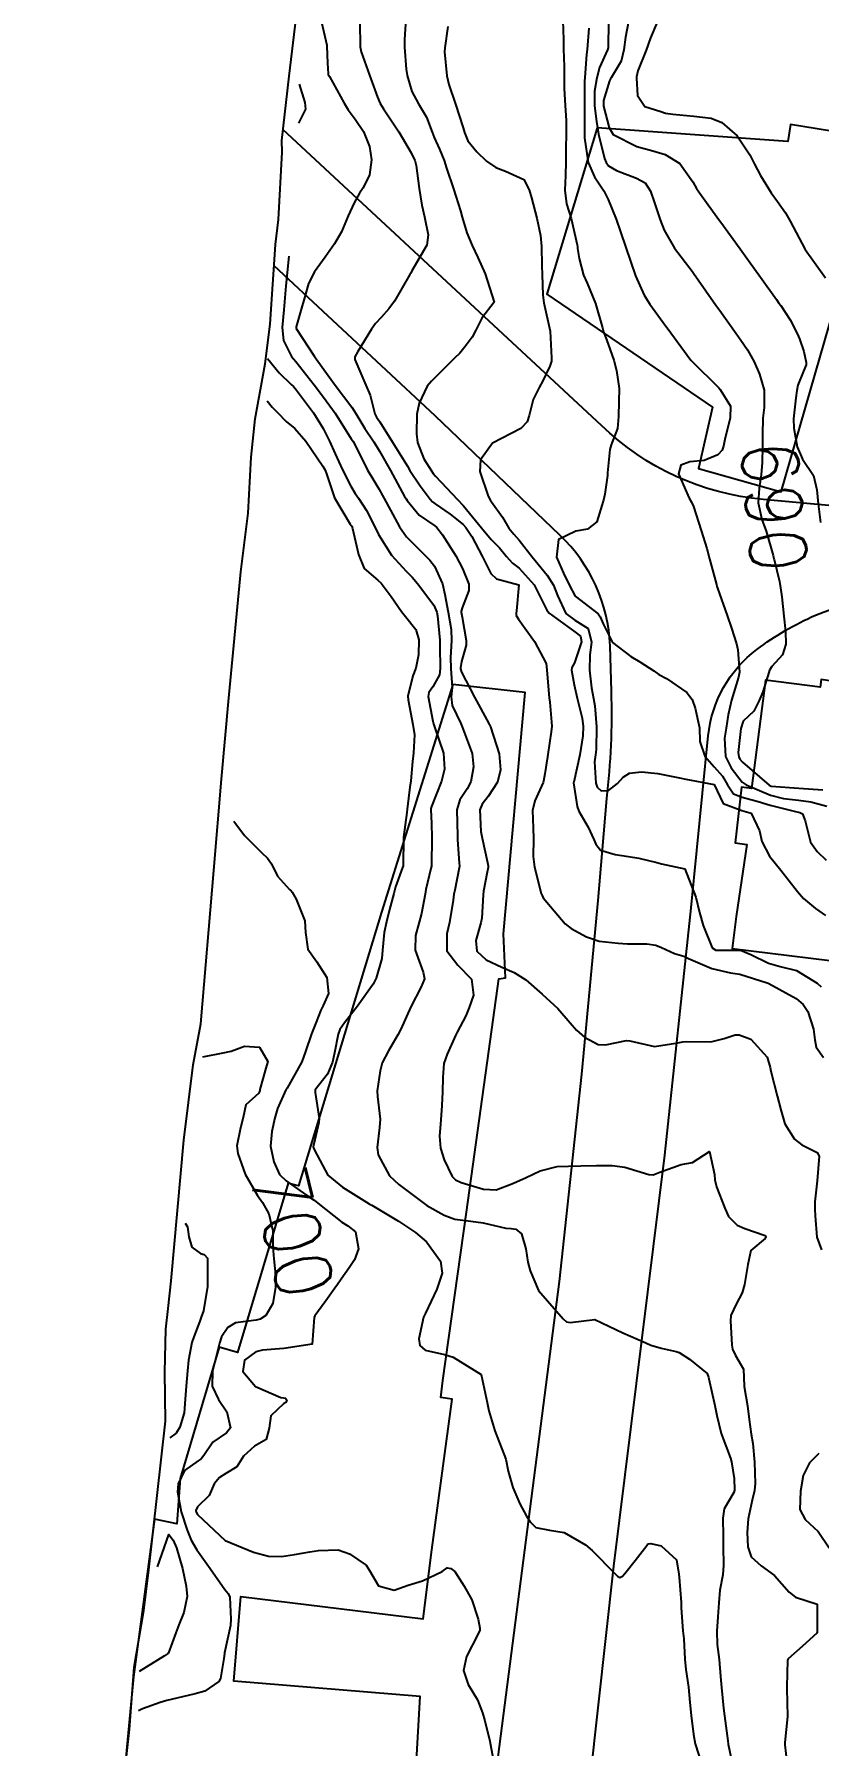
# Model space of a CAD drawing. Header units: metres. Extents: x 298520 to 308411, y 7433745 to 7450750.
# Drawn here: x 300176.2 to 300231.8, y 7445690.6 to 7445811.9 of the extents above; entities that cross this region are included whole.
import ezdxf
from ezdxf.enums import TextEntityAlignment as Align

# ---------------------------------------------------------------- set-up
doc = ezdxf.new("R2010")
doc.units = ezdxf.units.M
doc.header["$LTSCALE"] = 10
for name, color, linetype in [('Area', 45, 'Continuous'), ('Cotas', 45, 'Continuous'), ('Curvas de Nivel 1m', 11, 'Continuous'), ('Curvas de Nivel 5m', 15, 'Continuous'), ('Edificações', 30, 'Continuous'), ('Vias Primárias', 230, 'Continuous')]:
    doc.layers.add(name, color=color, linetype=linetype)
doc.styles.add('Style-STANDARD', font='STANDARD.shx')

msp = doc.modelspace()

# ---------------------------------------------------------------- linework, layer by layer
at = {"layer": 'Area'}
msp.add_polyline3d([(300182.76, 7445689.79, 707.2), (300182.99, 7445691.7, 707.26), (300183.32, 7445696.13, 707.88), (300184, 7445700.14, 707.88), (300184.36, 7445703.02, 707.87), (300185.53, 7445713.56, 702.32), (300185.48, 7445717.04, 701.39), (300185.55, 7445720.08, 701.67), (300185.71, 7445721.54, 701.3), (300185.94, 7445723.5, 701.6), (300186.84, 7445733.48, 701.39), (300187.49, 7445738.82, 701.32), (300188.03, 7445741.72, 700.99), (300188.96, 7445752.6, 700.02), (300189.49, 7445759.07, 699.66), (300190, 7445764.58, 699.56), (300190.88, 7445773.78, 699.42), (300191.4, 7445777.93, 699.35), (300191.6, 7445781.9, 699.2), (300191.89, 7445784.61, 719.61), (300192.59, 7445788.51, 696.11), (300192.95, 7445791.32, 695.56), (300193.34, 7445796.97, 696.1), (300193.53, 7445798.75, 696.18), (300193.81, 7445803.52, 696.49), (300193.77, 7445804.34, 696.56), (300194.29, 7445808.91, 696.02), (300195.4, 7445818.2, 695.67)], dxfattribs=at)
at = {"layer": 'Curvas de Nivel 1m', "flags": 128}
for points, elevation in [([(300196.53, 7445813.03), (300196.96, 7445811.1), (300196.97, 7445811.02), (300197.02, 7445809.83), (300197.06, 7445809.07), (300197.07, 7445809.02), (300197.16, 7445808.87), (300198.2, 7445807), (300198.49, 7445806.51), (300198.97, 7445805.85), (300199.57, 7445804.98), (300200, 7445803.93), (300200.13, 7445802.98), (300200, 7445801.91), (300199.55, 7445800.98), (300199.29, 7445800.61), (300198.9, 7445799.93), (300198.48, 7445799), (300198, 7445797.88), (300197.51, 7445797.01), (300196.85, 7445796.07), (300196.1, 7445795.03), (300195.66, 7445794.21), (300195.33, 7445793.03), (300195.23, 7445792.62), (300194.79, 7445791.14), (300194.79, 7445791.03), (300194.79, 7445791.02), (300196.1, 7445789.03), (300196.76, 7445788.1), (300197.56, 7445787.01), (300198.73, 7445785.45), (300198.91, 7445785.19), (300199.02, 7445785), (300199.65, 7445783.92), (300200.29, 7445782.98), (300200.69, 7445782.33), (300201.47, 7445780.96), (300202.48, 7445779.12), (300202.58, 7445778.95), (300202.65, 7445778.82), (300203.5, 7445777.79), (300204.63, 7445777.03), (300204.77, 7445776.92), (300205.16, 7445776.38), (300206.1, 7445774.91), (300206.59, 7445774), (300207.03, 7445772.9), (300207.03, 7445772.44), (300206.56, 7445771.21), (300206.49, 7445770.96), (300206.49, 7445770.9), (300206.55, 7445770.55), (300206.85, 7445768.9), (300206.85, 7445768.58), (300206.52, 7445767.41), (300206.44, 7445766.97), (300206.45, 7445766.9), (300206.51, 7445766.66), (300207.43, 7445764.89), (300208.46, 7445763.01), (300208.51, 7445762.93), (300208.53, 7445762.88), (300208.56, 7445762.78), (300209.18, 7445760.87), (300209.28, 7445759.73), (300209.06, 7445758.87), (300208.4, 7445757.85), (300207.97, 7445757.31), (300207.82, 7445756.89), (300207.89, 7445755.36), (300207.97, 7445754.88), (300208.35, 7445753.17), (300208.41, 7445752.94), (300208.41, 7445752.88), (300208.4, 7445752.82), (300208.34, 7445752.48), (300208.07, 7445751.13), (300208.04, 7445750.88), (300207.95, 7445749.23), (300207.89, 7445748.88), (300207.52, 7445747.64), (300207.6, 7445746.89), (300208.26, 7445746.26), (300209.38, 7445745.74), (300210.25, 7445745.37), (300211.08, 7445744.84), (300212.23, 7445743.82), (300213.33, 7445742.82), (300214.21, 7445741.8), (300214.67, 7445741.27), (300215.24, 7445740.79), (300216.2, 7445740.27), (300216.73, 7445740.24), (300218.2, 7445740.55), (300218.44, 7445740.52), (300220.19, 7445740.12), (300221.84, 7445740.37), (300222.19, 7445740.46), (300222.43, 7445740.47), (300224.19, 7445740.46), (300225.14, 7445740.68), (300225.91, 7445740.96), (300226.2, 7445740.96), (300227.01, 7445740.65), (300228.18, 7445739.37), (300228.38, 7445738.64), (300228.43, 7445738.37), (300228.88, 7445736.63), (300229.14, 7445735.63), (300229.42, 7445734.63), (300230.11, 7445733.55), (300230.64, 7445733.14), (300231.72, 7445732.6), (300231.86, 7445732.35), (300231.73, 7445730.6), (300231.56, 7445729.1), (300231.56, 7445728.6), (300231.57, 7445728.12), (300231.7, 7445726.6), (300232.02, 7445725.7)], 696), ([(300202.56, 7445812.96), (300202.48, 7445811.51), (300202.47, 7445810.96), (300202.58, 7445809.39), (300202.65, 7445808.95), (300203, 7445807.81), (300203.46, 7445806.94), (300204.04, 7445806), (300204.44, 7445804.93), (300204.58, 7445804.55), (300204.95, 7445803.74), (300205.28, 7445802.92), (300205.46, 7445802.39), (300205.94, 7445800.91), (300206.45, 7445799.35), (300206.57, 7445798.9), (300206.88, 7445797.8), (300207.26, 7445796.9), (300207.68, 7445796.06), (300208.19, 7445794.89), (300208.82, 7445792.88), (300207.95, 7445791.74), (300207.53, 7445790.89), (300207.27, 7445790.41), (300206.78, 7445789.74), (300206.4, 7445789.28), (300206.02, 7445788.91), (300205.39, 7445788.29), (300204.75, 7445787.65), (300204.38, 7445787.29), (300204.09, 7445786.93), (300203.52, 7445785.73), (300203.34, 7445784.94), (300203.32, 7445783.55), (300203.39, 7445782.94), (300203.84, 7445781.78), (300204.38, 7445780.92), (300204.5, 7445780.75), (300204.67, 7445780.55), (300206.23, 7445778.9), (300206.65, 7445778.45), (300207.93, 7445776.89), (300208.62, 7445776.05), (300209.21, 7445775.47), (300209.71, 7445774.86), (300210.12, 7445774.38), (300210.59, 7445774.02), (300211.66, 7445772.84), (300212.56, 7445771.04), (300212.73, 7445770.83), (300214.54, 7445769.52), (300214.94, 7445769.21), (300215.01, 7445768.8), (300214.52, 7445767.31), (300214.34, 7445766.98), (300214.32, 7445766.81), (300214.5, 7445765.75), (300214.7, 7445764.81), (300215.06, 7445763.39), (300215.14, 7445762.8), (300215.11, 7445762.14), (300214.89, 7445760.8), (300214.47, 7445758.86), (300214.46, 7445758.81), (300214.72, 7445757.13), (300214.84, 7445756.8), (300215.49, 7445755.67), (300215.9, 7445754.79), (300216.04, 7445754.46), (300216.36, 7445754.05), (300217.4, 7445753.72), (300218.35, 7445753.58), (300219.08, 7445753.48), (300220.35, 7445753.17), (300220.69, 7445753.07), (300222.34, 7445752.71), (300223.12, 7445750.7), (300223.39, 7445749.61), (300223.64, 7445748.7), (300224.28, 7445747.11), (300224.53, 7445746.94), (300226.28, 7445746.96), (300227.02, 7445746.65), (300228.26, 7445746.03), (300229.1, 7445745.79), (300230.26, 7445745.5), (300231.73, 7445744.6), (300232, 7445744.35)], 694), ([(300205.54, 7445812.42), (300205.32, 7445810.92), (300205.31, 7445810.64), (300205.47, 7445808.92), (300205.61, 7445808.31), (300206.08, 7445806.91), (300206.64, 7445805.23), (300206.73, 7445804.9), (300206.96, 7445804.31), (300207.59, 7445803.53), (300208.28, 7445802.89), (300208.94, 7445802.42), (300209.64, 7445802.16), (300210.92, 7445801.58), (300211.31, 7445800.85), (300211.48, 7445800.27), (300211.85, 7445798.84), (300212.12, 7445797.6), (300212.19, 7445796.84), (300212.21, 7445795.47), (300212.22, 7445794.84), (300212.28, 7445793.39), (300212.35, 7445792.83), (300212.79, 7445790.83), (300212.88, 7445788.93), (300212.89, 7445788.83), (300212.9, 7445788.7), (300212.77, 7445788.35), (300212.28, 7445787.31), (300212.01, 7445786.84), (300211.6, 7445785.98), (300211.31, 7445784.84), (300211.16, 7445784.4), (300210.71, 7445783.94), (300208.7, 7445782.88), (300207.87, 7445781.7), (300207.82, 7445780.89), (300208.4, 7445779.14), (300208.54, 7445778.88), (300208.65, 7445778.73), (300209.42, 7445777.64), (300209.86, 7445776.86), (300210.22, 7445776.45), (300210.61, 7445776.02), (300211.52, 7445774.84), (300212.59, 7445773.54), (300213.04, 7445772.83), (300213.31, 7445772.08), (300213.91, 7445770.82), (300214.55, 7445770.34), (300215.49, 7445769.75), (300215.72, 7445768.79), (300215.61, 7445767.88), (300215.59, 7445766.79), (300215.73, 7445765.55), (300215.86, 7445764.79), (300215.96, 7445764.27), (300216.09, 7445762.79), (300216.05, 7445761.17), (300216, 7445760.79), (300215.95, 7445760.31), (300216.03, 7445758.79), (300216.12, 7445758.5), (300216.41, 7445758.25), (300216.92, 7445758.26), (300217.58, 7445758.77), (300217.96, 7445759.22), (300218.42, 7445759.5), (300219.26, 7445759.58), (300220.42, 7445759.48), (300221.96, 7445759.17), (300222.42, 7445759.07), (300224.41, 7445758.69), (300225.06, 7445757.34), (300226.39, 7445756.85), (300227.05, 7445756.65), (300227.63, 7445755.4), (300227.79, 7445754.65), (300228.35, 7445753.62), (300229.15, 7445752.63), (300230.32, 7445751.11), (300230.76, 7445750.61), (300231.61, 7445749.91), (300232.3, 7445749.41)], 693), ([(300213.69, 7445812.82), (300213.73, 7445811.51), (300213.74, 7445810.82), (300213.78, 7445809.58), (300213.78, 7445808.82), (300213.79, 7445808.03), (300213.86, 7445806.82), (300213.92, 7445805.77), (300213.93, 7445804.82), (300213.91, 7445803.77), (300213.91, 7445802.82), (300213.89, 7445801.86), (300213.84, 7445800.82), (300213.95, 7445799.86), (300214.28, 7445798.81), (300214.72, 7445796.95), (300214.73, 7445796.8), (300214.74, 7445796.68), (300214.85, 7445795.99), (300215.17, 7445794.8), (300215.41, 7445794.22), (300216.02, 7445792.79), (300216.51, 7445791.07), (300216.58, 7445790.78), (300216.79, 7445790.23), (300217.32, 7445788.77), (300217.5, 7445788.04), (300217.68, 7445786.77), (300217.66, 7445785.84), (300217.63, 7445784.77), (300217.56, 7445783.92), (300217.13, 7445782.78), (300217.03, 7445782.45), (300216.87, 7445780.78), (300216.85, 7445780.59), (300216.66, 7445779.28), (300216.58, 7445778.86), (300216.56, 7445778.78), (300216.1, 7445777.31), (300215.44, 7445776.8), (300214.62, 7445776.64), (300213.38, 7445776.05), (300213.25, 7445774.82), (300213.74, 7445773.67), (300214.17, 7445772.81), (300214.57, 7445772.05), (300216.2, 7445770.79), (300216.34, 7445770.57), (300216.55, 7445770.09), (300217.22, 7445768.77), (300218.52, 7445767.76), (300219.16, 7445767.39), (300220.15, 7445766.74), (300220.51, 7445766.5), (300221.03, 7445766.2), (300222.49, 7445765.21), (300222.86, 7445764.71), (300223.07, 7445764.11), (300223.38, 7445762.7), (300223.41, 7445761.74), (300223.75, 7445760.7), (300224.43, 7445759.94), (300225.02, 7445759.28), (300225.37, 7445758.68), (300225.78, 7445758.04), (300226.4, 7445757.79), (300227.55, 7445757.5), (300228.4, 7445757.23), (300230.27, 7445756.75), (300230.39, 7445756.73), (300230.49, 7445756.72), (300230.69, 7445756.62), (300230.87, 7445756.13), (300231.24, 7445754.61), (300231.71, 7445753.95), (300232.35, 7445753.33)], 692), ([(300215.53, 7445812.31), (300215.43, 7445810.8), (300215.38, 7445810.44), (300215.26, 7445808.8), (300215.24, 7445808.56), (300215.22, 7445806.8), (300215.22, 7445806.55), (300215.23, 7445804.8), (300215.23, 7445804.53), (300215.48, 7445802.79), (300215.95, 7445801.76), (300216.6, 7445800.78), (300216.91, 7445800.17), (300217.47, 7445798.77), (300217.79, 7445797.86), (300218.16, 7445796.77), (300218.84, 7445794.76), (300219.46, 7445793.38), (300219.85, 7445792.74), (300220.8, 7445791.45), (300221.34, 7445790.72), (300222.77, 7445788.77), (300222.83, 7445788.71), (300224.74, 7445786.8), (300224.85, 7445786.69), (300225.58, 7445785.52), (300225.55, 7445784.68), (300225.17, 7445783.15), (300225.09, 7445782.68), (300224.99, 7445782.39), (300224.69, 7445782.06), (300223.71, 7445781.67), (300222.69, 7445781.57), (300222.06, 7445781.34), (300221.89, 7445780.72), (300222.66, 7445778.98), (300222.81, 7445778.71), (300222.95, 7445778.41), (300223.5, 7445776.7), (300223.89, 7445775.42), (300224.09, 7445774.7), (300224.58, 7445772.87), (300224.62, 7445772.73), (300224.64, 7445772.69), (300224.66, 7445772.61), (300225.33, 7445770.68), (300225.64, 7445769.77), (300226.01, 7445768.67), (300226.1, 7445768.24), (300226.22, 7445766.66), (300226.15, 7445766.31), (300225.65, 7445764.67), (300225.42, 7445763.63), (300225.26, 7445762.68), (300225.16, 7445761.97), (300225.23, 7445760.68), (300225.63, 7445759.87), (300226.41, 7445758.87), (300226.7, 7445758.66), (300228.41, 7445757.94), (300229.33, 7445757.7), (300230.4, 7445757.58), (300231.26, 7445757.47), (300232.4, 7445757.15)], 691), ([(300218.36, 7445812.77), (300218.13, 7445811.68), (300218.02, 7445810.77), (300217.83, 7445809.97), (300217.12, 7445808.78), (300217.07, 7445808.72), (300217.01, 7445808.57), (300216.58, 7445807.19), (300216.58, 7445806.78), (300216.97, 7445805.24), (300217.26, 7445804.78), (300218.95, 7445803.93), (300220.08, 7445803.6), (300220.94, 7445803.36), (300221.98, 7445802.72), (300222.92, 7445801.41), (300223.16, 7445800.95), (300223.34, 7445800.7), (300224, 7445799.79), (300224.8, 7445798.68), (300224.89, 7445798.56), (300226.26, 7445796.67), (300226.85, 7445795.84), (300227.71, 7445794.65), (300228.83, 7445793.08), (300229.01, 7445792.82), (300229.14, 7445792.64), (300229.8, 7445791.62), (300230.32, 7445790.62), (300230.46, 7445790.29), (300230.78, 7445789.39), (300230.95, 7445788.61), (300230.94, 7445788.44), (300230.76, 7445788), (300230.36, 7445787.01), (300230.28, 7445786.62), (300230.22, 7445786.1), (300230.05, 7445784.62), (300230.06, 7445783.96), (300230.31, 7445782.62), (300230.69, 7445781.76), (300231.45, 7445780.6), (300231.69, 7445779.57), (300231.79, 7445778.6), (300231.96, 7445777.27)], 689), ([(300220.39, 7445812.74), (300219.91, 7445811.62), (300219.6, 7445810.75), (300219.02, 7445809.29), (300218.92, 7445808.85), (300218.92, 7445808.76), (300218.99, 7445807.54), (300219.51, 7445806.75), (300220.63, 7445806.39), (300220.98, 7445806.29), (300221.5, 7445806.2), (300222.98, 7445806.06), (300224.21, 7445805.92), (300224.97, 7445805.63), (300226.06, 7445804.67), (300226.94, 7445803.32), (300227.27, 7445802.66), (300227.7, 7445801.87), (300228.47, 7445800.64), (300228.91, 7445800.02), (300229.48, 7445799.21), (300229.8, 7445798.63), (300230.86, 7445796.61), (300232.32, 7445794.6)], 688), ([(300195, 7445808.33), (300195.4, 7445807.04), (300195.45, 7445806.57), (300194.97, 7445805.57)], 697), ([(300194.28, 7445796.15), (300194.07, 7445794.03), (300193.91, 7445792.35), (300193.81, 7445791.09), (300193.9, 7445790.17), (300194.46, 7445789.04), (300194.6, 7445788.87), (300194.77, 7445788.68), (300196.07, 7445787.03), (300196.73, 7445786.16), (300197.55, 7445785.01), (300198.7, 7445783.2), (300198.78, 7445783.08), (300198.83, 7445783), (300199.01, 7445782.69), (300199.86, 7445780.98), (300200.16, 7445780.47), (300200.66, 7445779.66), (300201.03, 7445778.97), (300201.47, 7445778.14), (300202.11, 7445776.96), (300202.62, 7445776.25), (300203.94, 7445774.93), (300204.27, 7445774.59), (300204.6, 7445774.16), (300205.16, 7445772.91), (300205.32, 7445772.17), (300205.56, 7445770.91), (300205.77, 7445769.68), (300205.8, 7445768.91), (300205.73, 7445767.7), (300205.75, 7445766.91), (300205.84, 7445765.56), (300205.79, 7445764.91), (300205.86, 7445764.29), (300206.46, 7445763.01), (300206.52, 7445762.9), (300206.57, 7445762.79), (300207.26, 7445760.89), (300207.37, 7445759.95), (300207.17, 7445758.89), (300206.91, 7445758.39), (300206.4, 7445757.6), (300206.17, 7445756.9), (300206.22, 7445755.05), (300206.23, 7445754.9), (300206.24, 7445754.78), (300206.35, 7445753.15), (300206.36, 7445752.9), (300206.36, 7445752.88), (300206.34, 7445752.78), (300206.03, 7445751.2), (300205.97, 7445750.91), (300205.91, 7445750.5), (300205.67, 7445748.91), (300205.47, 7445748.1), (300205.48, 7445746.91), (300206.26, 7445745.88), (300207.22, 7445744.89), (300207.36, 7445743.76), (300207.06, 7445742.89), (300206.82, 7445742.29), (300206.21, 7445741.14), (300206.08, 7445740.9), (300205.5, 7445739.59), (300205.26, 7445738.91), (300205.18, 7445737.93), (300205.17, 7445736.91), (300205.11, 7445735.95), (300205.04, 7445734.92), (300204.96, 7445733.76), (300205.02, 7445732.92), (300205.28, 7445732.1), (300205.85, 7445730.9), (300206.08, 7445730.68), (300206.5, 7445730.48), (300208.07, 7445730), (300208.97, 7445729.97), (300210.08, 7445730.39), (300210.4, 7445730.54), (300211.1, 7445730.84), (300212.09, 7445731.32), (300213.29, 7445731.62), (300214.09, 7445731.65), (300214.96, 7445731.66), (300216.09, 7445731.69), (300217.18, 7445731.68), (300218.09, 7445731.56), (300219.79, 7445731.04), (300220.09, 7445731.02), (300220.56, 7445731.21), (300222.09, 7445731.75), (300222.89, 7445731.91), (300224.1, 7445732.69), (300224.45, 7445731.05), (300224.47, 7445730.68), (300224.59, 7445730.17), (300225.17, 7445728.67), (300225.44, 7445728.07), (300226.04, 7445727.46), (300226.59, 7445727.21), (300228.03, 7445726.72), (300228.08, 7445726.64), (300228.08, 7445726.59), (300228.03, 7445726.52), (300227.02, 7445725.66), (300226.8, 7445724.66), (300226.57, 7445723.24), (300226.4, 7445722.66), (300225.97, 7445721.86), (300225.59, 7445721.05), (300225.57, 7445720.67), (300225.67, 7445718.94), (300225.73, 7445718.67), (300225.93, 7445718.22), (300226.5, 7445717.24), (300226.53, 7445716.66), (300226.54, 7445716.02), (300226.78, 7445714.66), (300226.9, 7445713.68), (300227.05, 7445712.65), (300227.17, 7445711.97), (300227.29, 7445710.65), (300227.33, 7445709.14), (300227.28, 7445708.65), (300227.12, 7445707.96), (300226.84, 7445706.65), (300226.77, 7445705.66), (300226.81, 7445704.65), (300227.04, 7445703.94), (300227.75, 7445703.3), (300228.7, 7445702.63), (300229.73, 7445701.45), (300230.19, 7445701.08), (300231.72, 7445700.6), (300231.71, 7445698.6), (300231.69, 7445698.53), (300230.68, 7445697.61), (300229.67, 7445696.72), (300229.63, 7445696.66), (300229.62, 7445696.62), (300229.56, 7445694.72), (300229.56, 7445694.62), (300229.62, 7445692.62), (300229.43, 7445690.79), (300229.44, 7445690.62), (300229.58, 7445689.38)], 697), ([(300192.77, 7445788.89), (300193.59, 7445787.88), (300194.45, 7445787.04), (300194.61, 7445786.91), (300194.74, 7445786.75), (300196.02, 7445785.03), (300196.71, 7445783.92), (300197.16, 7445783.02), (300197.56, 7445782.14), (300198.08, 7445781.01), (300198.66, 7445779.85), (300198.98, 7445779.32), (300199.2, 7445778.99), (300199.77, 7445778.11), (300200.36, 7445776.97), (300200.62, 7445776.42), (300201.56, 7445774.96), (300202.59, 7445773.81), (300203.02, 7445773.38), (300203.4, 7445772.94), (300204.56, 7445771.4), (300204.76, 7445770.92), (300204.81, 7445770.66), (300204.97, 7445768.92), (300204.97, 7445768.47), (300205, 7445766.92), (300204.96, 7445766.47), (300204.49, 7445765.62), (300204.2, 7445765.22), (300204.14, 7445764.93), (300204.47, 7445763.19), (300204.52, 7445762.99), (300204.54, 7445762.93), (300204.61, 7445762.78), (300205.24, 7445760.92), (300205.3, 7445759.79), (300205.1, 7445758.92), (300204.39, 7445757.13), (300204.34, 7445756.99), (300204.33, 7445756.93), (300204.38, 7445755.93), (300204.41, 7445754.93), (300204.38, 7445752.97), (300204.38, 7445752.93), (300204.38, 7445752.9), (300204.34, 7445752.75), (300203.99, 7445751.26), (300203.93, 7445750.93), (300203.68, 7445749.56), (300203.52, 7445748.94), (300203.24, 7445747.98), (300203.23, 7445746.94), (300203.8, 7445745.38), (300203.89, 7445744.93), (300203.65, 7445744.35), (300202.92, 7445742.94), (300202.21, 7445741.36), (300202, 7445740.95), (300201.33, 7445739.82), (300200.9, 7445738.96), (300200.74, 7445738.39), (300200.53, 7445736.97), (300200.55, 7445736.57), (300200.75, 7445734.96), (300200.71, 7445734.37), (300200.53, 7445732.97), (300200.61, 7445732.45), (300201.42, 7445730.96), (300202.07, 7445730.33), (300203.95, 7445728.93), (300204.05, 7445728.86), (300205.29, 7445728.16), (300206.04, 7445727.88), (300207.18, 7445727.75), (300208.04, 7445727.62), (300209.65, 7445727.25), (300210.04, 7445727.22), (300210.36, 7445727.18), (300210.76, 7445726.85), (300211.08, 7445725.78), (300211.22, 7445724.84), (300211.37, 7445724.22), (300211.98, 7445722.83), (300213.72, 7445720.81), (300213.96, 7445720.61), (300214.21, 7445720.55), (300215.96, 7445720.78), (300217.95, 7445719.83), (300219.57, 7445719.12), (300219.94, 7445718.96), (300220.67, 7445718.73), (300221.73, 7445718.51), (300221.93, 7445718.43), (300222.67, 7445717.96), (300223.92, 7445716.94), (300224.01, 7445716.69), (300224.04, 7445716.56), (300224.47, 7445714.68), (300224.6, 7445713.96), (300224.92, 7445712.68), (300225.57, 7445710.95), (300225.66, 7445710.67), (300225.83, 7445709.5), (300225.86, 7445708.67), (300225.81, 7445708.5), (300225.13, 7445707.34), (300225.03, 7445706.68), (300225.05, 7445705.4), (300225.05, 7445704.68), (300225.08, 7445703.35), (300225.03, 7445702.68), (300224.82, 7445701.59), (300224.74, 7445700.68), (300224.68, 7445699.7), (300224.6, 7445698.68), (300224.64, 7445697.73), (300224.78, 7445696.68), (300224.88, 7445695.46), (300224.93, 7445694.68), (300225.08, 7445693.23), (300225.15, 7445692.67), (300225.38, 7445690.9), (300225.41, 7445690.67), (300225.59, 7445689.76)], 698), ([(300192.73, 7445785.9), (300193.1, 7445785.44), (300193.46, 7445785.06), (300194.09, 7445784.42), (300194.71, 7445783.94), (300195.48, 7445783.03), (300196.68, 7445781.27), (300196.82, 7445781.02), (300196.91, 7445780.78), (300197.51, 7445779.01), (300198.63, 7445777.15), (300198.7, 7445777.06), (300198.73, 7445777), (300198.79, 7445776.84), (300199.21, 7445774.99), (300199.62, 7445774.01), (300200.59, 7445773.18), (300200.83, 7445772.97), (300201.52, 7445772.01), (300202.25, 7445770.95), (300202.55, 7445770.61), (300203.27, 7445769.67), (300203.49, 7445768.94), (300203.46, 7445767.88), (300203.27, 7445766.94), (300203.06, 7445766.39), (300202.72, 7445764.95), (300202.73, 7445764.7), (300203.06, 7445762.94), (300203.18, 7445762.21), (300203.11, 7445760.94), (300203.04, 7445760.33), (300202.91, 7445758.95), (300202.85, 7445758.51), (300202.65, 7445756.95), (300202.63, 7445756.71), (300202.41, 7445754.95), (300202.4, 7445754.91), (300202.38, 7445752.95), (300202.38, 7445752.92), (300202.34, 7445752.81), (300201.84, 7445751.43), (300201.71, 7445750.96), (300201.42, 7445749.84), (300201.19, 7445748.96), (300201.04, 7445748.21), (300200.92, 7445746.96), (300200.87, 7445746.36), (300200.47, 7445744.97), (300200.24, 7445744.54), (300199.15, 7445742.99), (300198.21, 7445741.8), (300197.89, 7445741.32), (300197.78, 7445741), (300197.52, 7445739.67), (300197.36, 7445739.01), (300197.02, 7445738.16), (300196.15, 7445737.05), (300196.14, 7445737.02), (300196.15, 7445736.85), (300196.42, 7445735.02), (300196.41, 7445734.73), (300196.11, 7445733.51), (300196, 7445733.02), (300196.03, 7445732.95), (300196.1, 7445732.77), (300197.03, 7445731.01), (300198.07, 7445730.16), (300199.97, 7445728.97), (300200.02, 7445728.94), (300200.05, 7445728.92), (300200.16, 7445728.87), (300202.04, 7445727.75), (300203.26, 7445726.94), (300204.02, 7445726.27), (300205.03, 7445724.91), (300205.14, 7445724.06), (300204.76, 7445722.92), (300203.97, 7445721.22), (300203.86, 7445721.04), (300203.81, 7445720.93), (300203.48, 7445719.4), (300203.55, 7445718.93), (300203.93, 7445718.59), (300205.31, 7445718.29), (300205.92, 7445718.09), (300207.91, 7445716.88), (300208.34, 7445714.88), (300208.46, 7445714.3), (300208.87, 7445712.87), (300209.54, 7445711.17), (300209.65, 7445710.86), (300209.83, 7445710.02), (300210.16, 7445708.85), (300210.65, 7445707.7), (300211.12, 7445706.84), (300211.37, 7445706.42), (300211.78, 7445706.02), (300212.76, 7445705.84), (300213.78, 7445705.66), (300215.29, 7445704.79), (300215.77, 7445704.39), (300217.38, 7445702.77), (300217.56, 7445702.58), (300217.74, 7445702.49), (300217.93, 7445702.57), (300218.09, 7445702.76), (300218.82, 7445703.68), (300219.64, 7445704.74), (300219.7, 7445704.81), (300219.77, 7445704.87), (300219.92, 7445704.89), (300220.67, 7445704.73), (300221.76, 7445703.73), (300221.92, 7445702.71), (300221.93, 7445702.51), (300222.07, 7445700.71), (300222.09, 7445700.33), (300222.21, 7445698.7), (300222.27, 7445698.13), (300222.34, 7445696.7), (300222.41, 7445695.96), (300222.6, 7445694.7), (300222.7, 7445693.63), (300222.78, 7445692.7), (300222.96, 7445691.35), (300223.07, 7445690.7), (300223.58, 7445689.15)], 699), ([(300188.17, 7445739.39), (300189.61, 7445739.67), (300190.18, 7445739.8), (300191.13, 7445740.14), (300192.19, 7445740.07), (300192.78, 7445739.06), (300192.65, 7445738.59), (300192.23, 7445737.07), (300192.22, 7445737), (300192.15, 7445736.82), (300191.23, 7445735.98), (300191.04, 7445735.08), (300190.85, 7445734.35), (300190.59, 7445733.09), (300190.65, 7445732.53), (300191.19, 7445731.08), (300192.06, 7445729.55), (300192.41, 7445729.07), (300192.85, 7445728.26), (300193.14, 7445727.06), (300193.15, 7445725.93), (300193.21, 7445725.06), (300193.35, 7445723.7), (300193.34, 7445723.06), (300193.13, 7445721.9), (300192.64, 7445721.06), (300192.24, 7445720.79), (300191.96, 7445720.73), (300190.5, 7445720.54), (300189.95, 7445720.21), (300189.5, 7445719.53), (300189.35, 7445719.1), (300189.17, 7445718.34), (300188.87, 7445717.11), (300188.84, 7445716.05), (300189.3, 7445715.1), (300189.88, 7445714.23), (300190.14, 7445713.1), (300189.86, 7445712.73), (300188.88, 7445712.08), (300188.24, 7445711.12), (300188.07, 7445710.89), (300187.84, 7445710.74), (300186.88, 7445710.07), (300186.42, 7445709.13), (300186.39, 7445708.55), (300186.65, 7445707.13), (300187.06, 7445705.84), (300187.36, 7445705.12), (300187.76, 7445704.45), (300188.69, 7445703.11), (300189.73, 7445701.62), (300189.97, 7445701.34), (300190.09, 7445701.09), (300190.16, 7445699.54), (300190.13, 7445699.09), (300189.72, 7445697.15), (300189.72, 7445697.1), (300189.67, 7445696.75), (300189.43, 7445695.33), (300189.32, 7445695.1), (300188.33, 7445694.42), (300187.64, 7445694.23), (300186.74, 7445694.02), (300185.63, 7445693.76), (300185.15, 7445693.63), (300183.91, 7445693.17), (300183.62, 7445693.02)], 701), ([(300186.93, 7445727.6), (300187.09, 7445727.35), (300187.19, 7445726.62), (300187.4, 7445725.89), (300188.02, 7445725.46), (300188.27, 7445725.37), (300188.52, 7445725.11), (300188.51, 7445724.61), (300188.52, 7445723.11), (300188.23, 7445721.38), (300188.12, 7445721.12), (300188.08, 7445721), (300187.96, 7445720.65), (300187.53, 7445719.53), (300187.41, 7445719.13), (300187.17, 7445717.88), (300187.09, 7445717.13), (300186.99, 7445716.04), (300186.93, 7445715.13), (300186.86, 7445714.15), (300186.55, 7445713.13), (300186.28, 7445712.72), (300185.85, 7445712.39)], 702), ([(300231.85, 7445711.27), (300231.18, 7445710.6), (300230.73, 7445709.71), (300230.53, 7445708.61), (300230.5, 7445707.31), (300230.87, 7445706.6), (300231.78, 7445705.74), (300232.56, 7445704.58)], 696), ([(300184.96, 7445703.23), (300185.78, 7445705.54), (300186.08, 7445705.14), (300186.32, 7445704.58), (300186.73, 7445703.13), (300187, 7445701.86), (300187.06, 7445701.13), (300186.83, 7445700.01), (300186.48, 7445699.13), (300186.27, 7445698.56), (300185.75, 7445697.14), (300185.72, 7445697.09), (300185.67, 7445697.06), (300185.47, 7445696.94), (300183.66, 7445695.81)], 702)]:
    msp.add_lwpolyline(points, dxfattribs=dict(at, elevation=elevation))
at = {"layer": 'Curvas de Nivel 5m', "flags": 128}
for points, elevation in [([(300199.31, 7445812.73), (300199.32, 7445810.99), (300199.39, 7445810.62), (300199.98, 7445808.98), (300200.55, 7445807.41), (300200.75, 7445806.97), (300200.98, 7445806.6), (300202.08, 7445804.96), (300202.95, 7445803.46), (300203.12, 7445803.12), (300203.2, 7445802.95), (300203.3, 7445802.58), (300203.51, 7445800.94), (300203.71, 7445799.75), (300203.9, 7445798.93), (300204.16, 7445797.65), (300204.06, 7445796.93), (300202.99, 7445795.1), (300202.91, 7445794.95), (300202.84, 7445794.84), (300201.76, 7445792.96), (300201.37, 7445792.41), (300200.81, 7445791.79), (300200.41, 7445791.36), (300200.13, 7445790.98), (300199.17, 7445789.39), (300198.96, 7445789), (300198.96, 7445788.81), (300199.74, 7445786.99), (300200.05, 7445786.3), (300200.38, 7445784.98), (300200.48, 7445784.74), (300200.72, 7445784.39), (300201.63, 7445782.96), (300202.68, 7445781.25), (300202.86, 7445780.95), (300203.59, 7445779.86), (300204.28, 7445778.93), (300204.46, 7445778.73), (300204.65, 7445778.59), (300205.7, 7445777.85), (300206.64, 7445777.12), (300206.83, 7445776.9), (300207.24, 7445776.28), (300207.98, 7445774.89), (300208.59, 7445773.64), (300208.99, 7445773.27), (300210.58, 7445772.85), (300210.41, 7445771), (300210.38, 7445770.85), (300210.38, 7445770.68), (300210.55, 7445770.42), (300211.68, 7445768.84), (300212.52, 7445767.27), (300212.55, 7445766.83), (300212.56, 7445766.79), (300212.73, 7445764.83), (300212.77, 7445764.54), (300212.91, 7445762.83), (300212.86, 7445762.42), (300212.62, 7445760.83), (300212.6, 7445760.66), (300212.42, 7445759.46), (300212.32, 7445758.92), (300212.29, 7445758.83), (300211.7, 7445757.53), (300211.55, 7445756.84), (300211.6, 7445755.62), (300211.62, 7445754.84), (300211.59, 7445753.6), (300211.68, 7445752.84), (300212.17, 7445750.97), (300212.22, 7445750.83), (300212.31, 7445750.66), (300213.86, 7445748.81), (300214.29, 7445748.49), (300215.38, 7445747.89), (300216.28, 7445747.58), (300217.61, 7445747.44), (300218.28, 7445747.41), (300219.64, 7445747.39), (300220.28, 7445747.3), (300220.69, 7445747.14), (300221.62, 7445746.72), (300222.27, 7445746.52), (300222.6, 7445746.37), (300224.26, 7445745.64), (300225.58, 7445745.34), (300226.25, 7445745.24), (300228.18, 7445744.64), (300228.24, 7445744.61), (300228.3, 7445744.59), (300230.23, 7445743.52), (300230.73, 7445743.11), (300231.07, 7445742.61), (300231.46, 7445741.34), (300231.55, 7445740.6), (300231.66, 7445740.07), (300232.18, 7445739.35)], 695), ([(300216.94, 7445812.78), (300216.91, 7445810.91), (300216.87, 7445810.78), (300216.29, 7445809.52), (300216.1, 7445808.79), (300215.94, 7445807.84), (300215.94, 7445806.79), (300216.07, 7445805.7), (300216.22, 7445804.79), (300216.65, 7445803.07), (300216.76, 7445802.78), (300216.93, 7445802.55), (300217.49, 7445802.21), (300218.92, 7445801.67), (300219.52, 7445801.35), (300219.91, 7445800.75), (300220.17, 7445800), (300220.59, 7445798.73), (300220.88, 7445797.98), (300221.61, 7445796.72), (300222.85, 7445795.08), (300223, 7445794.87), (300223.12, 7445794.71), (300223.82, 7445793.69), (300224.54, 7445792.68), (300224.82, 7445792.3), (300225.99, 7445790.67), (300226.32, 7445790.2), (300226.78, 7445789.5), (300227.25, 7445788.66), (300227.63, 7445787.79), (300227.96, 7445786.65), (300227.97, 7445785.41), (300227.87, 7445784.65), (300227.85, 7445783.51), (300227.85, 7445782.65), (300227.82, 7445781.51), (300227.76, 7445780.65), (300227.61, 7445779.7), (300227.53, 7445778.65), (300227.8, 7445777.48), (300228.11, 7445776.65), (300228.61, 7445774.92), (300228.66, 7445774.7), (300228.68, 7445774.64), (300229.05, 7445773.09), (300229.13, 7445772.63), (300229.21, 7445771.99), (300229.36, 7445770.63), (300229.47, 7445769.55), (300229.5, 7445768.63), (300229.26, 7445767.89), (300228.51, 7445767.05), (300228.35, 7445766.8), (300228.3, 7445766.64), (300227.87, 7445765.27), (300227.62, 7445764.65), (300227.23, 7445763.9), (300226.47, 7445763.19), (300226.3, 7445762.66), (300226.13, 7445760.97), (300226.16, 7445760.66), (300226.25, 7445760.48), (300226.43, 7445760.28), (300228.32, 7445758.64), (300228.41, 7445758.6), (300228.47, 7445758.58), (300230.41, 7445758.43), (300232.12, 7445758.31)], 690), ([(300190.38, 7445756.09), (300191.14, 7445755.08), (300192.35, 7445753.85), (300192.76, 7445753.47), (300193.04, 7445753.06), (300193.48, 7445752.19), (300194.33, 7445751.26), (300194.44, 7445751.16), (300194.52, 7445751.05), (300194.8, 7445750.56), (300195.41, 7445749.03), (300195.45, 7445748.2), (300195.62, 7445747.03), (300196.26, 7445746.13), (300196.96, 7445745.01), (300197.09, 7445743.87), (300196.71, 7445743.02), (300196.55, 7445742.69), (300196.21, 7445741.84), (300195.88, 7445741.02), (300195.45, 7445739.76), (300195.19, 7445739.03), (300194.15, 7445737.18), (300194.1, 7445737.1), (300194.06, 7445737.05), (300193.46, 7445735.73), (300193.28, 7445735.06), (300193.08, 7445734.09), (300192.98, 7445733.06), (300193.2, 7445731.95), (300193.61, 7445731.05), (300194.08, 7445730.6), (300195.45, 7445729.64), (300196.06, 7445729.23), (300196.34, 7445729.02), (300198.04, 7445727.67), (300198.45, 7445727.41), (300198.99, 7445726.99), (300199.22, 7445725.79), (300198.92, 7445724.99), (300198.56, 7445724.44), (300197.99, 7445723.64), (300197.73, 7445723.26), (300197.54, 7445723), (300196.89, 7445722.1), (300196.11, 7445721.02), (300196.07, 7445720.91), (300195.93, 7445719.02), (300193.93, 7445718.72), (300192.4, 7445718.6), (300191.93, 7445718.49), (300191.12, 7445717.88), (300191.02, 7445717.08), (300191.9, 7445716.03), (300193.7, 7445715.25), (300193.89, 7445715.22), (300194.03, 7445715.19), (300194.14, 7445715.05), (300194.05, 7445714.89), (300193.89, 7445714.79), (300192.99, 7445713.95), (300192.88, 7445713.06), (300192.66, 7445712.26), (300191.85, 7445711.78), (300191.07, 7445711.08), (300190.6, 7445710.32), (300189.82, 7445709.86), (300189.36, 7445709.57), (300188.98, 7445709.11), (300188.62, 7445708.29), (300187.8, 7445707.5), (300187.69, 7445707.23), (300187.7, 7445707.12), (300187.79, 7445706.95), (300189.77, 7445705.1), (300191.76, 7445704.27), (300192.83, 7445703.99), (300193.76, 7445703.98), (300194.68, 7445704.11), (300195.76, 7445704.29), (300196.38, 7445704.4), (300197.76, 7445704.45), (300198.58, 7445704.17), (300199.75, 7445703.35), (300199.99, 7445702.98), (300200.64, 7445701.88), (300201.73, 7445701.59), (300202.73, 7445701.94), (300203.74, 7445702.24), (300205.13, 7445702.91), (300205.49, 7445703.16), (300205.75, 7445703.12), (300206.04, 7445702.9), (300206.7, 7445701.86), (300207.24, 7445700.89), (300207.7, 7445699.52), (300207.81, 7445698.88), (300207.81, 7445698.76), (300207.69, 7445698.5), (300206.87, 7445696.89), (300206.65, 7445695.89), (300206.99, 7445694.89), (300207.64, 7445693.8), (300208.01, 7445692.88), (300208.16, 7445692.33), (300208.51, 7445690.87), (300208.73, 7445689.72)], 700)]:
    msp.add_lwpolyline(points, dxfattribs=dict(at, elevation=elevation))
at = {"layer": 'Edificações'}
for points in [[(300216.13, 7445805.24), (300212.57, 7445793.46), (300224.3, 7445785.43), (300223.3, 7445781.1), (300229.17, 7445779.45), (300236.37, 7445804.42), (300229.84, 7445805.47), (300229.65, 7445804.27)], [(300235.61, 7445749.34), (300236.02, 7445753.78), (300236.71, 7445753.66), (300237.07, 7445755.68), (300236.16, 7445755.85), (300237.73, 7445764.55), (300235.2, 7445764.96), (300235.31, 7445765.61), (300232.01, 7445766.14), (300231.94, 7445765.59), (300228.05, 7445766.09), (300227.06, 7445758.42), (300226.36, 7445758.5), (300225.92, 7445754.57), (300226.74, 7445754.45), (300225.97, 7445749.34), (300225.69, 7445747.06), (300235.3, 7445745.89)]]:
    msp.add_lwpolyline(points, close=True, dxfattribs=at)
msp.add_lwpolyline([(300203.03, 7445684.52), (300203.58, 7445694.04), (300190.37, 7445695.14), (300190.87, 7445701.14), (300203.8, 7445699.55), (300204.4, 7445704.45), (300205.86, 7445715.12), (300205.04, 7445715.23), (300205.2, 7445716.45), (300206.86, 7445728.39), (300208.45, 7445739.8), (300209.16, 7445744.93), (300209.62, 7445744.99), (300209.5, 7445748.12), (300211.03, 7445765.21), (300205.89, 7445765.78), (300200.85, 7445749.65), (300194.97, 7445730.24), (300194.23, 7445730.44), (300190.64, 7445718.43), (300189.34, 7445718.82), (300186.57, 7445709.51), (300186.34, 7445706.29), (300184.76, 7445706.61), (300183.27, 7445695.43), (300182.3, 7445685.26)], dxfattribs=at)
at = {"layer": 'Vias Primárias'}
for points in [[(300283.57, 7445612.73), (300279.83, 7445612.99, -0.362964), (300278.02, 7445614.72), (300278.93, 7445624.24), (300281.15, 7445645.4), (300282.57, 7445658.12), (300284.07, 7445675.8), (300287.53, 7445706.03), (300291.83, 7445742.41, 0.020589), (300292.4, 7445749.95), (300292.67, 7445760.31, 0.331199), (300283.75, 7445772.98, 0.070405), (300274.48, 7445774.64), (300227.9, 7445778.89, -0.17085), (300216.43, 7445784.14), (300193.86, 7445805.12)], [(300176.23, 7445623.34), (300198.93, 7445621.34, 0.059272), (300200.56, 7445621.39, 0.375862), (300202.58, 7445623.78), (300204.61, 7445647.51), (300207.88, 7445680.24), (300213.46, 7445723.47), (300215.04, 7445738.17), (300216.2, 7445750.46), (300216.82, 7445757.71, 0.035571), (300217.14, 7445765.28), (300217.05, 7445768.53, 0.193112), (300213.49, 7445776.36), (300204.64, 7445784.82), (300193.23, 7445795.47)]]:
    msp.add_lwpolyline(points, format="xyb", dxfattribs=at)
msp.add_lwpolyline([(300285.98, 7445749.95), (300283.72, 7445728.67), (300278.7, 7445686.75), (300275.16, 7445654.51), (300272.07, 7445622.83), (300271.33, 7445616.36, -0.359919), (300269.11, 7445614.23), (300241.67, 7445616.91), (300211.22, 7445620.17, -0.465488), (300209.27, 7445623.07), (300211.3, 7445644.31), (300213.98, 7445673.16), (300217.31, 7445703.28), (300220.92, 7445732.42), (300222.78, 7445749.95), (300224, 7445762.15, -0.209785), (300227.45, 7445768.27, -0.057419), (300231.6, 7445770.69, -0.114599), (300236.84, 7445771.67), (300265.71, 7445768.98), (300278.72, 7445767.63, -0.160406), (300284.26, 7445765.16, -0.243861), (300286.49, 7445759.12)], format="xyb", close=True, dxfattribs=at)

# ---------------------------------------------------------------- texts
at = {"layer": 'Cotas', "style": 'Style-STANDARD'}
for s, rotation, p in [('690', 275.1051, (300228.67, 7445778.42, 690)), ('700', 284.1811, (300194.52, 7445726.96, 700))]:
    msp.add_text(s, height=4, rotation=rotation, dxfattribs=at).set_placement(p, align=Align.MIDDLE_CENTER)

doc.saveas('drawing.dxf')
